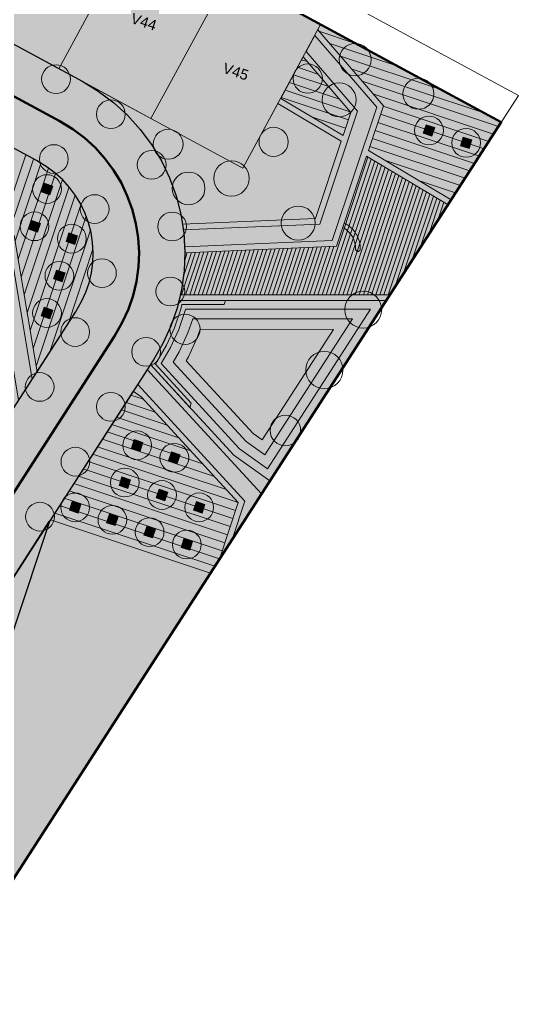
# Model space of a CAD drawing. Header units: metres. Extents: x 338560 to 339836, y 4035198 to 4035840.
# Drawn here: x 339759.7 to 339836, y 4035198 to 4035347.6 of the extents above; entities that cross this region are included whole.
import ezdxf
from ezdxf.enums import TextEntityAlignment as Align

# ---------------------------------------------------------------- set-up
doc = ezdxf.new("R2010")
doc.units = ezdxf.units.M
for name, color, linetype, lineweight in [('MP_BOUNDARY', 1, 'Continuous', 50), ('MP_BOUNDARY_COORDS', 6, 'Continuous', 18), ('MP_CIRC_EMERGENCY', 30, 'Continuous', 35), ('MP_CIRC_VEHICLE', 250, 'Continuous', 50), ('MP_GARDEN_BEDS', 84, 'Continuous', 13), ('MP_GARDEN_PATH', 41, 'Continuous', 13), ('MP_GREEN', 3, 'Continuous', 13), ('MP_LANDSCAPE', 94, 'Continuous', 13), ('MP_PLOT_VILLA', 30, 'Continuous', 18), ('MP_ROADS', 8, 'Continuous', 25), ('MP_TEXT_PLOTNO', 8, 'Continuous', 9), ('MP_TREES', 3, 'Continuous', 13), ('MP_UTILITIES', 6, 'Continuous', 25)]:
    doc.layers.add(name, color=color, linetype=linetype, lineweight=lineweight)
for name, color, linetype in [('MP_HATCH_GREEN', 3, 'Continuous'), ('MP_HATCH_LANDSCAPE', 94, 'Continuous'), ('MP_HATCH_RES', 31, 'Continuous'), ('MP_HATCH_ROAD', 252, 'Continuous'), ('MP_HATCH_SERV', 1, 'Continuous')]:
    doc.layers.add(name, color=color, linetype=linetype)
doc.styles.add('AR', font='arial.ttf')

msp = doc.modelspace()

# ---------------------------------------------------------------- hatches: boundary and pattern name
at = {"layer": 'MP_HATCH_GREEN', "true_color": 0x78ba6e}
msp.add_hatch(color=7, dxfattribs=at).paths.add_polyline_path([(339671, 4035375.43), (339762.27, 4035326.05), (339763.89, 4035325.07), (339765.13, 4035324.14), (339766.27, 4035323.1), (339767.31, 4035321.95), (339768.23, 4035320.71), (339769.03, 4035319.38), (339769.7, 4035317.98), (339770.23, 4035316.53), (339770.61, 4035315.03), (339770.85, 4035313.5), (339770.94, 4035311.95), (339770.88, 4035310.4), (339770.67, 4035308.87), (339770.31, 4035307.36), (339769.81, 4035305.9), (339769.16, 4035304.49), (339768.22, 4035302.85), (339740.25, 4035259.49), (339739.09, 4035257.88), (339738.02, 4035256.67), (339736.83, 4035255.57), (339735.53, 4035254.6), (339734.14, 4035253.76), (339732.67, 4035253.07), (339731.14, 4035252.53), (339729.57, 4035252.15), (339727.96, 4035251.93), (339726.34, 4035251.88), (339724.72, 4035251.99), (339723.12, 4035252.26), (339721.22, 4035252.79), (339639.26, 4035280.08)])
at = {"layer": 'MP_HATCH_GREEN', "true_color": 0x96cd78}
for points in [[(339833.37, 4035331.92), (339788.88, 4035262.94), (339764.39, 4035271.09), (339780.17, 4035295.55), (339781.62, 4035298.07), (339782.83, 4035300.71), (339783.77, 4035303.46), (339784.44, 4035306.29), (339784.84, 4035309.17), (339784.95, 4035312.07), (339784.79, 4035314.98), (339784.34, 4035317.85), (339783.62, 4035320.66), (339782.63, 4035323.4), (339781.38, 4035326.02), (339779.88, 4035328.51), (339778.15, 4035330.84), (339776.2, 4035333), (339774.05, 4035334.95), (339771.72, 4035336.69), (339769.23, 4035338.2), (339779.77, 4035332.5), (339793.84, 4035324.88), (339805.74, 4035346.87)], [(339764.22, 4035270.82), (339764.39, 4035271.09), (339788.88, 4035262.94), (339749.71, 4035202.2), (339742.22, 4035204.69), (339764.23, 4035270.82)]]:
    msp.add_hatch(color=7, dxfattribs=at).paths.add_polyline_path(points)
at = {"layer": 'MP_HATCH_LANDSCAPE', "true_color": 0xd6d6d2}
for points in [[(339815.33, 4035334.42), (339805.31, 4035346.07), (339805.74, 4035346.87), (339833.37, 4035331.92), (339825.71, 4035320.05), (339813.05, 4035327.59)], [(339803.06, 4035341.93), (339810.36, 4035333.44), (339809.18, 4035329.9), (339799.63, 4035335.58)], [(339765.13, 4035324.14), (339766.27, 4035323.1), (339767.31, 4035321.95), (339768.23, 4035320.71), (339769.03, 4035319.38), (339769.7, 4035317.98), (339770.23, 4035316.53), (339770.61, 4035315.03), (339770.85, 4035313.5), (339770.94, 4035311.95), (339770.88, 4035310.4), (339770.67, 4035308.87), (339770.31, 4035307.36), (339769.81, 4035305.9), (339769.16, 4035304.49), (339768.22, 4035302.85), (339762.35, 4035293.75), (339758.83, 4035314.61), (339755.76, 4035315.63), (339756.81, 4035329), (339762.27, 4035326.05), (339763.89, 4035325.07)], [(339777.08, 4035290.76), (339778.27, 4035289.92), (339793.14, 4035273.74), (339790.25, 4035265.05), (339788.88, 4035262.94), (339764.39, 4035271.09)]]:
    msp.add_hatch(color=7, dxfattribs=at).paths.add_polyline_path(points)
at = {"layer": 'MP_HATCH_LANDSCAPE', "true_color": 0xe29684}
for points in [[(339805.62, 4035316.34), (339811.38, 4035333.64), (339803.52, 4035342.77), (339804.85, 4035345.22), (339814.31, 4035334.22), (339807.52, 4035313.82), (339784.91, 4035312.85), (339784.79, 4035314.98), (339784.71, 4035315.45)], [(339731.83, 4035322.65), (339758.03, 4035313.93), (339761.62, 4035292.63), (339759.53, 4035289.39), (339755.73, 4035311.96), (339732.74, 4035319.61), (339728.61, 4035314.38), (339728.59, 4035314.41), (339728.42, 4035314.6), (339727.05, 4035315.98), (339726.87, 4035316.14), (339726.77, 4035316.23)], [(339777.75, 4035291.81), (339779.21, 4035294.07), (339796.69, 4035275.05), (339792.21, 4035268.09), (339794.16, 4035273.96)]]:
    msp.add_hatch(color=7, dxfattribs=at).paths.add_polyline_path(points)
at = {"layer": 'MP_HATCH_LANDSCAPE', "true_color": 0xc4c2ba}
msp.add_hatch(color=7, dxfattribs=at).paths.add_polyline_path([(339783.62, 4035320.66), (339782.63, 4035323.4), (339781.38, 4035326.02), (339779.88, 4035328.51), (339778.15, 4035330.84), (339776.2, 4035333), (339774.05, 4035334.95), (339771.72, 4035336.69), (339769.23, 4035338.2), (339779.77, 4035332.5), (339793.84, 4035324.88), (339799.2, 4035334.79), (339808.89, 4035329.02), (339804.96, 4035317.22), (339784.58, 4035316.34), (339784.34, 4035317.85)])
at = {"layer": 'MP_HATCH_LANDSCAPE', "true_color": 0x6ea046}
for points in [[(339822.76, 4035329.78), (339823.2, 4035331.11), (339821.87, 4035331.55), (339821.43, 4035330.23)], [(339828.45, 4035327.89), (339828.89, 4035329.22), (339827.56, 4035329.66), (339827.12, 4035328.33)], [(339764.31, 4035320.81), (339764.75, 4035322.14), (339763.42, 4035322.59), (339762.98, 4035321.26)], [(339762.42, 4035315.12), (339762.86, 4035316.45), (339761.53, 4035316.89), (339761.09, 4035315.56)], [(339768.11, 4035313.23), (339768.55, 4035314.55), (339767.22, 4035315), (339766.78, 4035313.67)], [(339766.21, 4035307.53), (339766.66, 4035308.86), (339765.33, 4035309.3), (339764.88, 4035307.98)], [(339764.32, 4035301.84), (339764.76, 4035303.17), (339763.43, 4035303.61), (339762.99, 4035302.28)], [(339778.11, 4035281.59), (339778.55, 4035282.92), (339777.22, 4035283.36), (339776.78, 4035282.04)], [(339783.8, 4035279.7), (339784.25, 4035281.03), (339782.92, 4035281.47), (339782.48, 4035280.14)], [(339776.22, 4035275.9), (339776.66, 4035277.23), (339775.33, 4035277.67), (339774.89, 4035276.34)], [(339781.91, 4035274.01), (339782.35, 4035275.33), (339781.02, 4035275.78), (339780.58, 4035274.45)], [(339768.63, 4035272.1), (339769.07, 4035273.43), (339767.74, 4035273.87), (339767.3, 4035272.55)], [(339787.6, 4035272.11), (339788.04, 4035273.44), (339786.72, 4035273.88), (339786.27, 4035272.55)], [(339774.32, 4035270.21), (339774.76, 4035271.54), (339773.43, 4035271.98), (339772.99, 4035270.65)], [(339780.01, 4035268.31), (339780.46, 4035269.64), (339779.13, 4035270.08), (339778.69, 4035268.76)], [(339785.71, 4035266.42), (339786.15, 4035267.75), (339784.82, 4035268.19), (339784.38, 4035266.86)]]:
    msp.add_hatch(color=7, dxfattribs=at).paths.add_polyline_path(points)
at = {"layer": 'MP_HATCH_LANDSCAPE', "true_color": 0xcc9264}
msp.add_hatch(color=7, dxfattribs=at).paths.add_polyline_path([(339784.44, 4035306.29), (339784.84, 4035309.17), (339784.95, 4035311.96), (339808.18, 4035312.95), (339812.76, 4035326.72), (339825.23, 4035319.29), (339816.35, 4035305.53), (339784.26, 4035305.54)])
at = {"layer": 'MP_HATCH_LANDSCAPE', "true_color": 0xece2cc}
msp.add_hatch(color=7, dxfattribs=at).paths.add_polyline_path([(339810.99, 4035313.47), (339810.84, 4035313.93), (339810.64, 4035314.36), (339810.38, 4035314.77), (339810.07, 4035315.13), (339809.71, 4035315.45), (339809.32, 4035315.73), (339809.14, 4035315.82), (339809.36, 4035316.49), (339809.66, 4035316.34), (339809.7, 4035316.32), (339810.13, 4035316.02), (339810.17, 4035315.99), (339810.56, 4035315.64), (339810.59, 4035315.6), (339810.93, 4035315.2), (339810.96, 4035315.16), (339811.24, 4035314.72), (339811.26, 4035314.68), (339811.49, 4035314.2), (339811.5, 4035314.16), (339811.66, 4035313.66), (339811.67, 4035313.62), (339811.76, 4035313.1), (339811.77, 4035313.05), (339811.79, 4035312.53), (339811.79, 4035312.49), (339811.79, 4035312.46), (339811.78, 4035312.42), (339811.77, 4035312.39), (339811.76, 4035312.36), (339811.74, 4035312.33), (339811.72, 4035312.3), (339811.7, 4035312.28), (339811.68, 4035312.25), (339811.65, 4035312.23), (339811.62, 4035312.21), (339811.59, 4035312.19), (339811.56, 4035312.18), (339811.53, 4035312.17), (339811.49, 4035312.16), (339811.46, 4035312.16), (339811.42, 4035312.16), (339811.39, 4035312.17), (339811.36, 4035312.17), (339811.32, 4035312.18), (339811.29, 4035312.2), (339811.26, 4035312.21), (339811.23, 4035312.23), (339811.21, 4035312.25), (339811.18, 4035312.28), (339811.16, 4035312.3), (339811.14, 4035312.33), (339811.13, 4035312.36), (339811.11, 4035312.39), (339811.1, 4035312.43), (339811.1, 4035312.46), (339811.09, 4035312.5), (339811.07, 4035313)])
at = {"layer": 'MP_HATCH_LANDSCAPE', "true_color": 0x96c44a}
msp.add_hatch(color=7, dxfattribs=at).paths.add_polyline_path([(339781.62, 4035298.07), (339782.83, 4035300.71), (339783.77, 4035303.46), (339784.05, 4035304.64), (339815.77, 4035304.63), (339797.99, 4035277.06), (339792.47, 4035280.97), (339779.71, 4035294.85), (339780.17, 4035295.55)])
at = {"layer": 'MP_HATCH_LANDSCAPE', "true_color": 0x4e7834}
msp.add_hatch(color=7, dxfattribs=at).paths.add_polyline_path([(339783.77, 4035303.46), (339784.05, 4035304.64), (339791.17, 4035304.64), (339790.97, 4035304.04), (339784.52, 4035304.04), (339784.35, 4035303.3), (339783.39, 4035300.49), (339782.16, 4035297.79), (339780.68, 4035295.24), (339780.47, 4035294.91), (339785.95, 4035288.95), (339785.73, 4035288.3), (339779.71, 4035294.85), (339780.17, 4035295.55), (339781.62, 4035298.07), (339782.83, 4035300.71)])
at = {"layer": 'MP_HATCH_RES', "true_color": 0xfecc66}
for points in [[(339763.52, 4035369.71), (339777.59, 4035362.1), (339765.7, 4035340.11), (339751.63, 4035347.72)], [(339777.59, 4035362.1), (339791.67, 4035354.48), (339779.77, 4035332.5), (339765.7, 4035340.11)], [(339791.67, 4035354.48), (339805.74, 4035346.87), (339793.84, 4035324.88), (339779.77, 4035332.5)]]:
    msp.add_hatch(color=7, dxfattribs=at).paths.add_polyline_path(points)
at = {"layer": 'MP_HATCH_ROAD', "true_color": 0xe1e1e1}
h = msp.add_hatch(color=7, dxfattribs=at)
h.paths.add_polyline_path([(339001.22, 4035480.22), (338999.08, 4035482.3), (338997.15, 4035484.59), (338995.46, 4035487.06), (338994.02, 4035489.68), (338992.85, 4035492.44), (338991.96, 4035495.29), (338991.36, 4035498.23), (338991.06, 4035501.2), (338991.05, 4035504.19), (338991.34, 4035507.17), (338991.93, 4035510.11), (339037.71, 4035691.48), (339038.55, 4035694.23), (339039.64, 4035696.88), (339040.99, 4035699.42), (339042.56, 4035701.82), (339044.37, 4035704.06), (339046.37, 4035706.11), (339048.57, 4035707.96), (339050.93, 4035709.6), (339053.44, 4035711), (339056.07, 4035712.15), (339058.79, 4035713.05), (339061.6, 4035713.68), (339064.44, 4035714.04), (339067.31, 4035714.13), (339070.18, 4035713.95), (339073.01, 4035713.49), (339075.79, 4035712.76), (339078.49, 4035711.77), (339081.08, 4035710.52), (339436.15, 4035518.41), (339444.16, 4035542.5), (339462.03, 4035532.83), (339454.01, 4035508.75), (339769.23, 4035338.2), (339771.72, 4035336.69), (339774.05, 4035334.95), (339776.2, 4035333), (339778.15, 4035330.84), (339779.88, 4035328.51), (339781.38, 4035326.02), (339782.63, 4035323.4), (339783.62, 4035320.66), (339784.34, 4035317.85), (339784.79, 4035314.98), (339784.95, 4035312.07), (339784.84, 4035309.17), (339784.44, 4035306.29), (339783.77, 4035303.46), (339782.83, 4035300.71), (339781.62, 4035298.07), (339780.17, 4035295.55), (339751.82, 4035251.6), (339750.04, 4035249.13), (339748.03, 4035246.85), (339745.79, 4035244.79), (339743.35, 4035242.96), (339740.74, 4035241.4), (339737.99, 4035240.1), (339735.12, 4035239.09), (339732.16, 4035238.38), (339729.14, 4035237.97), (339726.1, 4035237.86), (339723.07, 4035238.07), (339720.07, 4035238.58), (339717.13, 4035239.39), (339631.04, 4035268.06), (339623.15, 4035244.34), (339619.66, 4035245.5), (339611.76, 4035248.13), (339619.66, 4035271.85), (339011.54, 4035474.3), (339008.75, 4035475.38), (339006.09, 4035476.74), (339003.57, 4035478.36)])
h.paths.add_polyline_path([(339163.89, 4035488.92), (339156.3, 4035491.45), (339141.14, 4035445.91), (339188.58, 4035430.11), (339203.74, 4035475.66), (339196.15, 4035478.18), (339199.31, 4035487.67), (339222.08, 4035480.09), (339218.92, 4035470.6), (339211.33, 4035473.13), (339196.17, 4035427.59), (339243.61, 4035411.79), (339258.77, 4035457.34), (339251.18, 4035459.86), (339254.34, 4035469.35), (339277.11, 4035461.77), (339273.95, 4035452.28), (339266.36, 4035454.81), (339251.2, 4035409.27), (339298.64, 4035393.47), (339313.8, 4035439.02), (339306.21, 4035441.54), (339309.37, 4035451.03), (339332.14, 4035443.45), (339328.98, 4035433.96), (339321.39, 4035436.49), (339306.23, 4035390.95), (339331.21, 4035382.63), (339378.65, 4035366.84), (339388.78, 4035363.47), (339405.81, 4035414.63), (339404.43, 4035415.72), (339403.01, 4035417.07), (339401.73, 4035418.56), (339400.61, 4035420.17), (339399.64, 4035421.88), (339398.85, 4035423.68), (339398.24, 4035425.54), (339397.81, 4035427.46), (339397.58, 4035429.41), (339397.54, 4035431.37), (339397.68, 4035433.33), (339398.02, 4035435.26), (339398.55, 4035437.15), (339399.26, 4035438.98), (339400.15, 4035440.73), (339401.2, 4035442.39), (339402.41, 4035443.93), (339403.77, 4035445.35), (339405.26, 4035446.63), (339406.87, 4035447.75), (339408.58, 4035448.72), (339410.37, 4035449.51), (339412.24, 4035450.12), (339413.5, 4035450.4), (339431.66, 4035504.92), (339351.42, 4035548.33), (339328.58, 4035506.12), (339335.62, 4035502.31), (339330.86, 4035493.51), (339309.75, 4035504.93), (339314.51, 4035513.73), (339321.55, 4035509.92), (339344.39, 4035552.14), (339299.63, 4035576.36), (339276.78, 4035534.14), (339283.82, 4035530.34), (339279.06, 4035521.54), (339257.95, 4035532.96), (339262.71, 4035541.76), (339269.75, 4035537.95), (339292.59, 4035580.17), (339247.83, 4035604.39), (339224.98, 4035562.17), (339232.02, 4035558.36), (339227.26, 4035549.57), (339206.15, 4035560.99), (339210.91, 4035569.78), (339217.95, 4035565.98), (339240.79, 4035608.19), (339196.03, 4035632.41), (339173.19, 4035590.19), (339180.22, 4035586.39), (339175.46, 4035577.59), (339154.35, 4035589.01), (339159.11, 4035597.81), (339166.15, 4035594), (339188.99, 4035636.22), (339134.65, 4035665.62), (339100.2, 4035684.26), (339074.71, 4035698.05), (339073.03, 4035698.86), (339071.59, 4035699.39), (339070.11, 4035699.77), (339068.6, 4035700.02), (339067.07, 4035700.12), (339065.54, 4035700.07), (339064.03, 4035699.88), (339062.53, 4035699.54), (339061.08, 4035699.06), (339059.68, 4035698.45), (339058.34, 4035697.7), (339057.09, 4035696.83), (339055.92, 4035695.84), (339054.85, 4035694.75), (339053.89, 4035693.56), (339053.05, 4035692.28), (339052.33, 4035690.93), (339051.75, 4035689.51), (339051.2, 4035687.73), (339005.59, 4035507.02), (339005.21, 4035505.11), (339005.05, 4035503.53), (339005.06, 4035501.93), (339005.22, 4035500.35), (339005.54, 4035498.78), (339006.01, 4035497.26), (339006.63, 4035495.79), (339007.4, 4035494.4), (339008.3, 4035493.08), (339009.33, 4035491.86), (339010.47, 4035490.75), (339011.72, 4035489.76), (339013.06, 4035488.9), (339014.48, 4035488.18), (339016.29, 4035487.47), (339072.83, 4035468.65), (339093.7, 4035461.7), (339133.55, 4035448.44), (339148.71, 4035493.98), (339141.12, 4035496.5), (339144.28, 4035505.99), (339167.05, 4035498.41)])
h.paths.add_polyline_path([(339518.74, 4035370.79), (339503.58, 4035325.24), (339551.02, 4035309.45), (339566.18, 4035354.99), (339558.59, 4035357.52), (339561.75, 4035367.01), (339584.52, 4035359.43), (339581.36, 4035349.94), (339573.77, 4035352.47), (339558.61, 4035306.92), (339606.05, 4035291.13), (339621.21, 4035336.67), (339613.62, 4035339.2), (339616.78, 4035348.69), (339639.55, 4035341.11), (339636.4, 4035331.62), (339628.8, 4035334.15), (339613.64, 4035288.6), (339721.22, 4035252.79), (339723.12, 4035252.26), (339724.72, 4035251.99), (339726.34, 4035251.88), (339727.96, 4035251.93), (339729.57, 4035252.15), (339731.14, 4035252.53), (339732.67, 4035253.07), (339734.14, 4035253.76), (339735.53, 4035254.6), (339736.83, 4035255.57), (339738.02, 4035256.67), (339739.09, 4035257.88), (339740.25, 4035259.49), (339768.22, 4035302.85), (339769.16, 4035304.49), (339769.81, 4035305.9), (339770.31, 4035307.36), (339770.67, 4035308.87), (339770.88, 4035310.4), (339770.94, 4035311.95), (339770.85, 4035313.5), (339770.61, 4035315.03), (339770.23, 4035316.53), (339769.7, 4035317.98), (339769.03, 4035319.38), (339768.23, 4035320.71), (339767.31, 4035321.95), (339766.27, 4035323.1), (339765.13, 4035324.14), (339763.89, 4035325.07), (339762.27, 4035326.05), (339449.52, 4035495.26), (339432.48, 4035444.08), (339433.32, 4035443.1), (339434.45, 4035441.49), (339435.41, 4035439.78), (339436.2, 4035437.99), (339436.82, 4035436.12), (339437.24, 4035434.21), (339437.48, 4035432.26), (339437.52, 4035430.29), (339437.37, 4035428.34), (339437.03, 4035426.4), (339436.5, 4035424.51), (339435.79, 4035422.68), (339434.91, 4035420.93), (339433.85, 4035419.28), (339432.64, 4035417.73), (339431.29, 4035416.31), (339429.8, 4035415.04), (339428.19, 4035413.91), (339426.48, 4035412.95), (339424.68, 4035412.16), (339422.82, 4035411.54), (339420.9, 4035411.12), (339418.95, 4035410.88), (339417.2, 4035410.84), (339400.16, 4035359.68), (339495.99, 4035327.77), (339511.15, 4035373.31), (339503.56, 4035375.84), (339506.72, 4035385.33), (339529.49, 4035377.75), (339526.33, 4035368.26)])
h.paths.add_polyline_path([(339427.45, 4035429.58), (339427.52, 4035430.56), (339427.5, 4035431.54), (339427.38, 4035432.52), (339427.17, 4035433.48), (339426.87, 4035434.41), (339426.47, 4035435.31), (339425.99, 4035436.16), (339425.43, 4035436.97), (339424.79, 4035437.71), (339424.08, 4035438.39), (339423.3, 4035438.99), (339422.48, 4035439.52), (339421.6, 4035439.96), (339420.69, 4035440.32), (339419.74, 4035440.58), (339418.77, 4035440.75), (339417.8, 4035440.83), (339416.82, 4035440.81), (339415.84, 4035440.69), (339414.88, 4035440.48), (339413.95, 4035440.17), (339413.05, 4035439.77), (339412.2, 4035439.29), (339411.39, 4035438.73), (339410.65, 4035438.09), (339409.97, 4035437.38), (339409.37, 4035436.61), (339408.84, 4035435.78), (339408.4, 4035434.91), (339408.04, 4035433.99), (339407.78, 4035433.05), (339407.61, 4035432.08), (339407.53, 4035431.1), (339407.55, 4035430.12), (339407.67, 4035429.14), (339407.88, 4035428.19), (339408.19, 4035427.25), (339408.59, 4035426.36), (339409.07, 4035425.5), (339409.63, 4035424.7), (339410.27, 4035423.95), (339410.98, 4035423.27), (339411.75, 4035422.67), (339412.58, 4035422.14), (339413.45, 4035421.7), (339414.37, 4035421.34), (339415.31, 4035421.08), (339416.28, 4035420.91), (339417.26, 4035420.84), (339418.24, 4035420.86), (339419.21, 4035420.97), (339420.17, 4035421.19), (339421.11, 4035421.49), (339422, 4035421.89), (339422.86, 4035422.37), (339423.66, 4035422.93), (339424.41, 4035423.57), (339425.08, 4035424.28), (339425.69, 4035425.05), (339426.22, 4035425.88), (339426.66, 4035426.76), (339427.02, 4035427.67), (339427.28, 4035428.62)])
h.paths.add_polyline_path([(339453.1, 4035531.34), (339449.3, 4035532.61), (339423.84, 4035456.13), (339427.64, 4035454.87)])
at = {"layer": 'MP_HATCH_SERV', "true_color": 0xd19cc7}
msp.add_hatch(color=7, dxfattribs=at).paths.add_polyline_path([(339753.33, 4035253.94), (339764.22, 4035270.82), (339764.23, 4035270.82), (339742.22, 4035204.69), (339737.48, 4035206.27), (339753.34, 4035253.93)])

# ---------------------------------------------------------------- linework, layer by layer
at = {"layer": 'MP_BOUNDARY'}
msp.add_lwpolyline([(338955.19, 4035466.71), (339030.78, 4035766.16), (339833.37, 4035331.92), (339749.71, 4035202.2)], close=True, dxfattribs=at)
at = {"layer": 'MP_BOUNDARY_COORDS'}
msp.add_lwpolyline([(338954, 4035462), (339032, 4035771), (339836, 4035336), (339747, 4035198)], close=True, dxfattribs=at)
at = {"layer": 'MP_CIRC_EMERGENCY'}
msp.add_lwpolyline([(339077.89, 4035704.29), (339765.75, 4035332.12), (339767.8, 4035330.88), (339769.59, 4035329.55), (339771.23, 4035328.05), (339772.73, 4035326.4), (339774.06, 4035324.61), (339775.21, 4035322.7), (339776.16, 4035320.69), (339776.92, 4035318.6), (339777.48, 4035316.44), (339777.82, 4035314.24), (339777.95, 4035312.01), (339777.86, 4035309.79), (339777.55, 4035307.58), (339777.04, 4035305.41), (339776.32, 4035303.31), (339775.39, 4035301.28), (339774.19, 4035299.2), (339746.03, 4035255.54)], dxfattribs=at)
at = {"layer": 'MP_CIRC_VEHICLE'}
msp.add_lwpolyline([(339077.89, 4035704.29), (339765.75, 4035332.12), (339767.8, 4035330.88), (339769.59, 4035329.55), (339771.23, 4035328.05), (339772.73, 4035326.4), (339774.06, 4035324.61), (339775.21, 4035322.7), (339776.16, 4035320.69), (339776.92, 4035318.6), (339777.48, 4035316.44), (339777.82, 4035314.24), (339777.95, 4035312.01), (339777.86, 4035309.79), (339777.55, 4035307.58), (339777.04, 4035305.41), (339776.32, 4035303.31), (339775.39, 4035301.28), (339774.19, 4035299.2), (339746.03, 4035255.54)], dxfattribs=at)
at = {"layer": 'MP_GARDEN_BEDS'}
for points in [[(339781.62, 4035298.07), (339782.83, 4035300.71), (339783.77, 4035303.46), (339784.05, 4035304.64), (339815.77, 4035304.63), (339797.99, 4035277.06), (339792.47, 4035280.97), (339779.71, 4035294.85), (339780.17, 4035295.55)], [(339783.77, 4035303.46), (339784.05, 4035304.64), (339791.17, 4035304.64), (339790.97, 4035304.04), (339784.52, 4035304.04), (339784.35, 4035303.3), (339783.39, 4035300.49), (339782.16, 4035297.79), (339780.68, 4035295.24), (339780.47, 4035294.91), (339785.95, 4035288.95), (339785.73, 4035288.3), (339779.71, 4035294.85), (339780.17, 4035295.55), (339781.62, 4035298.07), (339782.83, 4035300.71)]]:
    msp.add_lwpolyline(points, close=True, dxfattribs=at)
at = {"layer": 'MP_GARDEN_PATH'}
for points in [[(339805.62, 4035316.34), (339811.38, 4035333.64), (339803.52, 4035342.77), (339804.85, 4035345.22), (339814.31, 4035334.22), (339807.52, 4035313.82), (339784.91, 4035312.85), (339784.79, 4035314.98), (339784.71, 4035315.45)], [(339731.83, 4035322.65), (339758.03, 4035313.93), (339761.62, 4035292.63), (339759.53, 4035289.39), (339755.73, 4035311.96), (339732.74, 4035319.61), (339728.61, 4035314.38), (339728.59, 4035314.41), (339728.42, 4035314.6), (339727.05, 4035315.98), (339726.87, 4035316.14), (339726.77, 4035316.23)], [(339777.75, 4035291.81), (339779.21, 4035294.07), (339796.69, 4035275.05), (339792.21, 4035268.09), (339794.16, 4035273.96)]]:
    msp.add_lwpolyline(points, close=True, dxfattribs=at)
at = {"layer": 'MP_GREEN'}
msp.add_lwpolyline([(339671, 4035375.43), (339762.27, 4035326.05), (339763.89, 4035325.07), (339765.13, 4035324.14), (339766.27, 4035323.1), (339767.31, 4035321.95), (339768.23, 4035320.71), (339769.03, 4035319.38), (339769.7, 4035317.98), (339770.23, 4035316.53), (339770.61, 4035315.03), (339770.85, 4035313.5), (339770.94, 4035311.95), (339770.88, 4035310.4), (339770.67, 4035308.87), (339770.31, 4035307.36), (339769.81, 4035305.9), (339769.16, 4035304.49), (339768.22, 4035302.85), (339740.25, 4035259.49)], dxfattribs=at)
for points in [[(339833.37, 4035331.92), (339788.88, 4035262.94), (339764.39, 4035271.09), (339780.17, 4035295.55), (339781.62, 4035298.07), (339782.83, 4035300.71), (339783.77, 4035303.46), (339784.44, 4035306.29), (339784.84, 4035309.17), (339784.95, 4035312.07), (339784.79, 4035314.98), (339784.34, 4035317.85), (339783.62, 4035320.66), (339782.63, 4035323.4), (339781.38, 4035326.02), (339779.88, 4035328.51), (339778.15, 4035330.84), (339776.2, 4035333), (339774.05, 4035334.95), (339771.72, 4035336.69), (339769.23, 4035338.2), (339779.77, 4035332.5), (339793.84, 4035324.88), (339805.74, 4035346.87)], [(339764.22, 4035270.82), (339764.39, 4035271.09), (339788.88, 4035262.94), (339749.71, 4035202.2), (339742.22, 4035204.69), (339764.23, 4035270.82)]]:
    msp.add_lwpolyline(points, close=True, dxfattribs=at)
at = {"layer": 'MP_LANDSCAPE'}
for points in [[(339815.33, 4035334.42), (339805.31, 4035346.07), (339805.74, 4035346.87), (339833.37, 4035331.92), (339825.71, 4035320.05), (339813.05, 4035327.59)], [(339803.06, 4035341.93), (339810.36, 4035333.44), (339809.18, 4035329.9), (339799.63, 4035335.58)], [(339783.62, 4035320.66), (339782.63, 4035323.4), (339781.38, 4035326.02), (339779.88, 4035328.51), (339778.15, 4035330.84), (339776.2, 4035333), (339774.05, 4035334.95), (339771.72, 4035336.69), (339769.23, 4035338.2), (339779.77, 4035332.5), (339793.84, 4035324.88), (339799.2, 4035334.79), (339808.89, 4035329.02), (339804.96, 4035317.22), (339784.58, 4035316.34), (339784.34, 4035317.85)], [(339822.76, 4035329.78), (339823.2, 4035331.11), (339821.87, 4035331.55), (339821.43, 4035330.23)], [(339828.45, 4035327.89), (339828.89, 4035329.22), (339827.56, 4035329.66), (339827.12, 4035328.33)], [(339765.13, 4035324.14), (339766.27, 4035323.1), (339767.31, 4035321.95), (339768.23, 4035320.71), (339769.03, 4035319.38), (339769.7, 4035317.98), (339770.23, 4035316.53), (339770.61, 4035315.03), (339770.85, 4035313.5), (339770.94, 4035311.95), (339770.88, 4035310.4), (339770.67, 4035308.87), (339770.31, 4035307.36), (339769.81, 4035305.9), (339769.16, 4035304.49), (339768.22, 4035302.85), (339762.35, 4035293.75), (339758.83, 4035314.61), (339755.76, 4035315.63), (339756.81, 4035329), (339762.27, 4035326.05), (339763.89, 4035325.07)], [(339784.44, 4035306.29), (339784.84, 4035309.17), (339784.95, 4035311.96), (339808.18, 4035312.95), (339812.76, 4035326.72), (339825.23, 4035319.29), (339816.35, 4035305.53), (339784.26, 4035305.54)], [(339764.31, 4035320.81), (339764.75, 4035322.14), (339763.42, 4035322.59), (339762.98, 4035321.26)], [(339762.42, 4035315.12), (339762.86, 4035316.45), (339761.53, 4035316.89), (339761.09, 4035315.56)], [(339810.99, 4035313.47), (339810.84, 4035313.93), (339810.64, 4035314.36), (339810.38, 4035314.77), (339810.07, 4035315.13), (339809.71, 4035315.45), (339809.32, 4035315.73), (339809.14, 4035315.82), (339809.36, 4035316.49), (339809.66, 4035316.34), (339809.7, 4035316.32), (339810.13, 4035316.02), (339810.17, 4035315.99), (339810.56, 4035315.64), (339810.59, 4035315.6), (339810.93, 4035315.2), (339810.96, 4035315.16), (339811.24, 4035314.72), (339811.26, 4035314.68), (339811.49, 4035314.2), (339811.5, 4035314.16), (339811.66, 4035313.66), (339811.67, 4035313.62), (339811.76, 4035313.1), (339811.77, 4035313.05), (339811.79, 4035312.53), (339811.79, 4035312.49), (339811.79, 4035312.46), (339811.78, 4035312.42), (339811.77, 4035312.39), (339811.76, 4035312.36), (339811.74, 4035312.33), (339811.72, 4035312.3), (339811.7, 4035312.28), (339811.68, 4035312.25), (339811.65, 4035312.23), (339811.62, 4035312.21), (339811.59, 4035312.19), (339811.56, 4035312.18), (339811.53, 4035312.17), (339811.49, 4035312.16), (339811.46, 4035312.16), (339811.42, 4035312.16), (339811.39, 4035312.17), (339811.36, 4035312.17), (339811.32, 4035312.18), (339811.29, 4035312.2), (339811.26, 4035312.21), (339811.23, 4035312.23), (339811.21, 4035312.25), (339811.18, 4035312.28), (339811.16, 4035312.3), (339811.14, 4035312.33), (339811.13, 4035312.36), (339811.11, 4035312.39), (339811.1, 4035312.43), (339811.1, 4035312.46), (339811.09, 4035312.5), (339811.07, 4035313)], [(339768.11, 4035313.23), (339768.55, 4035314.55), (339767.22, 4035315), (339766.78, 4035313.67)], [(339766.21, 4035307.53), (339766.66, 4035308.86), (339765.33, 4035309.3), (339764.88, 4035307.98)], [(339764.32, 4035301.84), (339764.76, 4035303.17), (339763.43, 4035303.61), (339762.99, 4035302.28)], [(339777.08, 4035290.76), (339778.27, 4035289.92), (339793.14, 4035273.74), (339790.25, 4035265.05), (339788.88, 4035262.94), (339764.39, 4035271.09)], [(339778.11, 4035281.59), (339778.55, 4035282.92), (339777.22, 4035283.36), (339776.78, 4035282.04)], [(339783.8, 4035279.7), (339784.25, 4035281.03), (339782.92, 4035281.47), (339782.48, 4035280.14)], [(339776.22, 4035275.9), (339776.66, 4035277.23), (339775.33, 4035277.67), (339774.89, 4035276.34)], [(339781.91, 4035274.01), (339782.35, 4035275.33), (339781.02, 4035275.78), (339780.58, 4035274.45)], [(339768.63, 4035272.1), (339769.07, 4035273.43), (339767.74, 4035273.87), (339767.3, 4035272.55)], [(339787.6, 4035272.11), (339788.04, 4035273.44), (339786.72, 4035273.88), (339786.27, 4035272.55)], [(339774.32, 4035270.21), (339774.76, 4035271.54), (339773.43, 4035271.98), (339772.99, 4035270.65)], [(339780.01, 4035268.31), (339780.46, 4035269.64), (339779.13, 4035270.08), (339778.69, 4035268.76)], [(339785.71, 4035266.42), (339786.15, 4035267.75), (339784.82, 4035268.19), (339784.38, 4035266.86)]]:
    msp.add_lwpolyline(points, close=True, dxfattribs=at)
for points in [[(339805.47, 4035345.88), (339810.94, 4035344.05)], [(339807.12, 4035343.96), (339817.53, 4035340.49)], [(339802.83, 4035341.5), (339803.67, 4035341.22)], [(339808.77, 4035342.04), (339824.11, 4035336.93)], [(339802.21, 4035340.34), (339805.32, 4035339.3)], [(339810.43, 4035340.12), (339830.69, 4035333.37)], [(339801.58, 4035339.18), (339806.97, 4035337.38)], [(339800.95, 4035338.02), (339808.63, 4035335.46)], [(339812.08, 4035338.2), (339832.94, 4035331.25)], [(339799.69, 4035335.69), (339809.98, 4035332.27)], [(339800.32, 4035336.86), (339810.28, 4035333.54)], [(339813.73, 4035336.28), (339832.21, 4035330.12)], [(339815.31, 4035334.38), (339831.48, 4035328.99)], [(339804.35, 4035332.77), (339809.56, 4035331.04)], [(339814.9, 4035333.14), (339830.76, 4035327.87)], [(339814.49, 4035331.91), (339830.03, 4035326.74)], [(339813.67, 4035329.44), (339828.57, 4035324.48)], [(339814.08, 4035330.68), (339829.3, 4035325.61)], [(339813.26, 4035328.21), (339827.85, 4035323.35)], [(339756.77, 4035315.3), (339760.64, 4035326.93)], [(339805.95, 4035305.53), (339812.96, 4035326.6)], [(339758, 4035314.89), (339761.8, 4035326.3)], [(339758.98, 4035313.71), (339762.95, 4035325.63)], [(339806.58, 4035305.53), (339813.49, 4035326.28)], [(339807.21, 4035305.53), (339814.02, 4035325.97)], [(339807.85, 4035305.53), (339814.54, 4035325.66)], [(339808.48, 4035305.53), (339815.07, 4035325.34)], [(339809.11, 4035305.53), (339815.6, 4035325.03)], [(339815.65, 4035326.05), (339827.12, 4035322.23)], [(339759.44, 4035310.98), (339764.08, 4035324.92)], [(339759.9, 4035308.24), (339765.18, 4035324.09)], [(339809.74, 4035305.53), (339816.13, 4035324.71)], [(339810.37, 4035305.53), (339816.66, 4035324.4)], [(339811.01, 4035305.53), (339817.18, 4035324.08)], [(339811.64, 4035305.53), (339817.71, 4035323.77)], [(339760.36, 4035305.51), (339766.23, 4035323.14)], [(339760.82, 4035302.78), (339767.24, 4035322.04)], [(339812.27, 4035305.53), (339818.24, 4035323.46)], [(339812.9, 4035305.53), (339818.77, 4035323.14)], [(339813.54, 4035305.53), (339819.29, 4035322.83)], [(339814.17, 4035305.53), (339819.82, 4035322.51)], [(339814.8, 4035305.53), (339820.35, 4035322.2)], [(339820.86, 4035322.94), (339826.39, 4035321.1)], [(339761.28, 4035300.05), (339768.19, 4035320.77)], [(339815.43, 4035305.53), (339820.88, 4035321.88)], [(339816.07, 4035305.53), (339821.4, 4035321.57)], [(339817.07, 4035306.64), (339821.93, 4035321.26)], [(339818.37, 4035308.67), (339822.46, 4035320.94)], [(339819.68, 4035310.7), (339822.99, 4035320.63)], [(339761.74, 4035297.31), (339769.07, 4035319.31)], [(339820.99, 4035312.72), (339823.52, 4035320.31)], [(339822.3, 4035314.75), (339824.04, 4035320)], [(339823.6, 4035316.78), (339824.57, 4035319.68)], [(339824.91, 4035318.8), (339825.1, 4035319.37)], [(339762.21, 4035294.58), (339769.85, 4035317.56)], [(339764.32, 4035296.8), (339770.51, 4035315.42)], [(339767.15, 4035301.2), (339770.91, 4035312.49)], [(339784.45, 4035305.54), (339786.61, 4035312.03)], [(339784.71, 4035308.22), (339785.97, 4035312)], [(339784.9, 4035310.69), (339785.33, 4035311.97)], [(339785.08, 4035305.54), (339787.25, 4035312.05)], [(339785.71, 4035305.54), (339787.89, 4035312.08)], [(339786.35, 4035305.54), (339788.53, 4035312.11)], [(339786.98, 4035305.54), (339789.17, 4035312.14)], [(339787.61, 4035305.54), (339789.82, 4035312.16)], [(339788.24, 4035305.54), (339790.46, 4035312.19)], [(339788.88, 4035305.54), (339791.1, 4035312.22)], [(339789.51, 4035305.54), (339791.74, 4035312.25)], [(339790.14, 4035305.54), (339792.38, 4035312.27)], [(339790.77, 4035305.54), (339793.02, 4035312.3)], [(339791.4, 4035305.54), (339793.67, 4035312.33)], [(339792.04, 4035305.54), (339794.31, 4035312.36)], [(339792.67, 4035305.54), (339794.95, 4035312.38)], [(339793.3, 4035305.54), (339795.59, 4035312.41)], [(339793.93, 4035305.54), (339796.23, 4035312.44)], [(339794.57, 4035305.54), (339796.87, 4035312.47)], [(339795.2, 4035305.54), (339797.51, 4035312.49)], [(339795.83, 4035305.54), (339798.16, 4035312.52)], [(339796.46, 4035305.54), (339798.8, 4035312.55)], [(339797.1, 4035305.54), (339799.44, 4035312.57)], [(339797.73, 4035305.54), (339800.08, 4035312.6)], [(339798.36, 4035305.54), (339800.72, 4035312.63)], [(339798.99, 4035305.54), (339801.36, 4035312.66)], [(339799.63, 4035305.54), (339802.01, 4035312.68)], [(339800.26, 4035305.54), (339802.65, 4035312.71)], [(339800.89, 4035305.54), (339803.29, 4035312.74)], [(339801.52, 4035305.54), (339803.93, 4035312.77)], [(339802.15, 4035305.53), (339804.57, 4035312.79)], [(339802.79, 4035305.53), (339805.21, 4035312.82)], [(339803.42, 4035305.53), (339805.85, 4035312.85)], [(339804.05, 4035305.53), (339806.5, 4035312.88)], [(339804.68, 4035305.53), (339807.14, 4035312.9)], [(339805.32, 4035305.53), (339807.78, 4035312.93)], [(339781.35, 4035294.99), (339782.78, 4035297.47), (339784.04, 4035300.23), (339785.02, 4035303.1), (339785.08, 4035303.34), (339813.39, 4035303.33), (339797.63, 4035278.91), (339793.33, 4035281.96), (339781.35, 4035294.99)], [(339783.2, 4035295.2), (339784.11, 4035296.78), (339785.43, 4035299.68), (339786.17, 4035301.84), (339810.63, 4035301.83), (339797.22, 4035281.04), (339794.33, 4035283.09), (339783.2, 4035295.2)], [(339785.17, 4035295.41), (339785.54, 4035296.05), (339786.92, 4035299.08), (339787.32, 4035300.24), (339807.7, 4035300.23), (339796.78, 4035283.31), (339795.39, 4035284.3), (339785.17, 4035295.41)], [(339775.97, 4035289.05), (339780.43, 4035287.57)], [(339776.7, 4035290.18), (339778.62, 4035289.54)], [(339775.25, 4035287.92), (339782.25, 4035285.59)], [(339774.52, 4035286.79), (339784.06, 4035283.62)], [(339773.79, 4035285.67), (339785.87, 4035281.64)], [(339772.34, 4035283.41), (339789.5, 4035277.7)], [(339773.06, 4035284.54), (339787.69, 4035279.67)], [(339771.61, 4035282.28), (339791.32, 4035275.72)], [(339770.88, 4035281.15), (339793.13, 4035273.75)], [(339769.43, 4035278.9), (339792.32, 4035271.28)], [(339770.15, 4035280.03), (339792.73, 4035272.51)], [(339768.7, 4035277.77), (339791.91, 4035270.04)], [(339767.97, 4035276.64), (339791.5, 4035268.81)], [(339766.52, 4035274.39), (339790.68, 4035266.34)], [(339767.24, 4035275.51), (339791.09, 4035267.58)], [(339765.79, 4035273.26), (339790.27, 4035265.11)], [(339765.06, 4035272.13), (339789.55, 4035263.98)]]:
    msp.add_lwpolyline(points, dxfattribs=at)
at = {"layer": 'MP_PLOT_VILLA'}
for points in [[(339763.52, 4035369.71), (339777.59, 4035362.1), (339765.7, 4035340.11), (339751.63, 4035347.72)], [(339777.59, 4035362.1), (339791.67, 4035354.48), (339779.77, 4035332.5), (339765.7, 4035340.11)], [(339791.67, 4035354.48), (339805.74, 4035346.87), (339793.84, 4035324.88), (339779.77, 4035332.5)]]:
    msp.add_lwpolyline(points, close=True, dxfattribs=at)
at = {"layer": 'MP_ROADS'}
for points in [[(339454.01, 4035508.75), (339769.23, 4035338.2), (339771.72, 4035336.69), (339774.05, 4035334.95), (339776.2, 4035333), (339778.15, 4035330.84), (339779.88, 4035328.51), (339781.38, 4035326.02), (339782.63, 4035323.4), (339783.62, 4035320.66), (339784.34, 4035317.85), (339784.79, 4035314.98), (339784.95, 4035312.07), (339784.84, 4035309.17), (339784.44, 4035306.29), (339783.77, 4035303.46), (339782.83, 4035300.71), (339781.62, 4035298.07), (339780.17, 4035295.55), (339751.82, 4035251.6)], [(339740.25, 4035259.49), (339768.22, 4035302.85), (339769.16, 4035304.49), (339769.81, 4035305.9), (339770.31, 4035307.36), (339770.67, 4035308.87), (339770.88, 4035310.4), (339770.94, 4035311.95), (339770.85, 4035313.5), (339770.61, 4035315.03), (339770.23, 4035316.53), (339769.7, 4035317.98), (339769.03, 4035319.38), (339768.23, 4035320.71), (339767.31, 4035321.95), (339766.27, 4035323.1), (339765.13, 4035324.14), (339763.89, 4035325.07), (339762.27, 4035326.05), (339449.52, 4035495.26)]]:
    msp.add_lwpolyline(points, dxfattribs=at)
at = {"layer": 'MP_TREES'}
for centre, radius in [((339811.02, 4035341.51), 2.46), ((339765.25, 4035338.53), 2.2), ((339803.77, 4035338.61), 2.24), ((339820.7, 4035336.28), 2.37), ((339808.58, 4035335.35), 2.6), ((339773.65, 4035333.15), 2.2), ((339822.31, 4035330.67), 2.2), ((339798.54, 4035328.93), 2.23), ((339828, 4035328.77), 2.2), ((339782.41, 4035328.56), 2.29), ((339764.92, 4035326.29), 2.2), ((339779.88, 4035325.4), 2.2), ((339792.09, 4035323.33), 2.71), ((339763.87, 4035321.7), 2.2), ((339785.54, 4035321.81), 2.5), ((339771.16, 4035318.64), 2.2), ((339802.3, 4035316.5), 2.6), ((339761.97, 4035316.01), 2.2), ((339783.02, 4035315.97), 2.2), ((339767.66, 4035314.11), 2.2), ((339765.77, 4035308.42), 2.2), ((339772.28, 4035308.84), 2.2), ((339782.74, 4035306.03), 2.2), ((339812.26, 4035303.25), 2.82), ((339763.87, 4035302.73), 2.2), ((339784.99, 4035300.25), 2.31), ((339768.17, 4035299.82), 2.2), ((339779.04, 4035296.79), 2.2), ((339806.3, 4035294.01), 2.84), ((339762.75, 4035291.42), 2.2), ((339773.64, 4035288.38), 2.2), ((339800.34, 4035284.76), 2.34), ((339777.67, 4035282.48), 2.2), ((339768.22, 4035279.98), 2.2), ((339783.36, 4035280.58), 2.2), ((339775.77, 4035276.79), 2.2), ((339781.47, 4035274.89), 2.2), ((339768.18, 4035272.99), 2.2), ((339787.16, 4035273), 2.2), ((339762.8, 4035271.57), 2.2), ((339773.88, 4035271.09), 2.2), ((339779.57, 4035269.2), 2.2), ((339785.26, 4035267.3), 2.2)]:
    msp.add_circle(centre, radius, dxfattribs=at)
at = {"layer": 'MP_UTILITIES'}
msp.add_lwpolyline([(339753.33, 4035253.94), (339764.22, 4035270.82), (339764.23, 4035270.82), (339742.22, 4035204.69), (339737.48, 4035206.27), (339753.34, 4035253.93)], close=True, dxfattribs=at)

# ---------------------------------------------------------------- texts
at = {"layer": 'MP_TEXT_PLOTNO', "style": 'AR'}
for s, p in [('V44', (339778.68, 4035347.3)), ('V45', (339792.75, 4035339.68))]:
    msp.add_text(s, height=1.6, rotation=-18.4135, dxfattribs=at).set_placement(p, align=Align.MIDDLE_CENTER)

doc.saveas('drawing.dxf')
